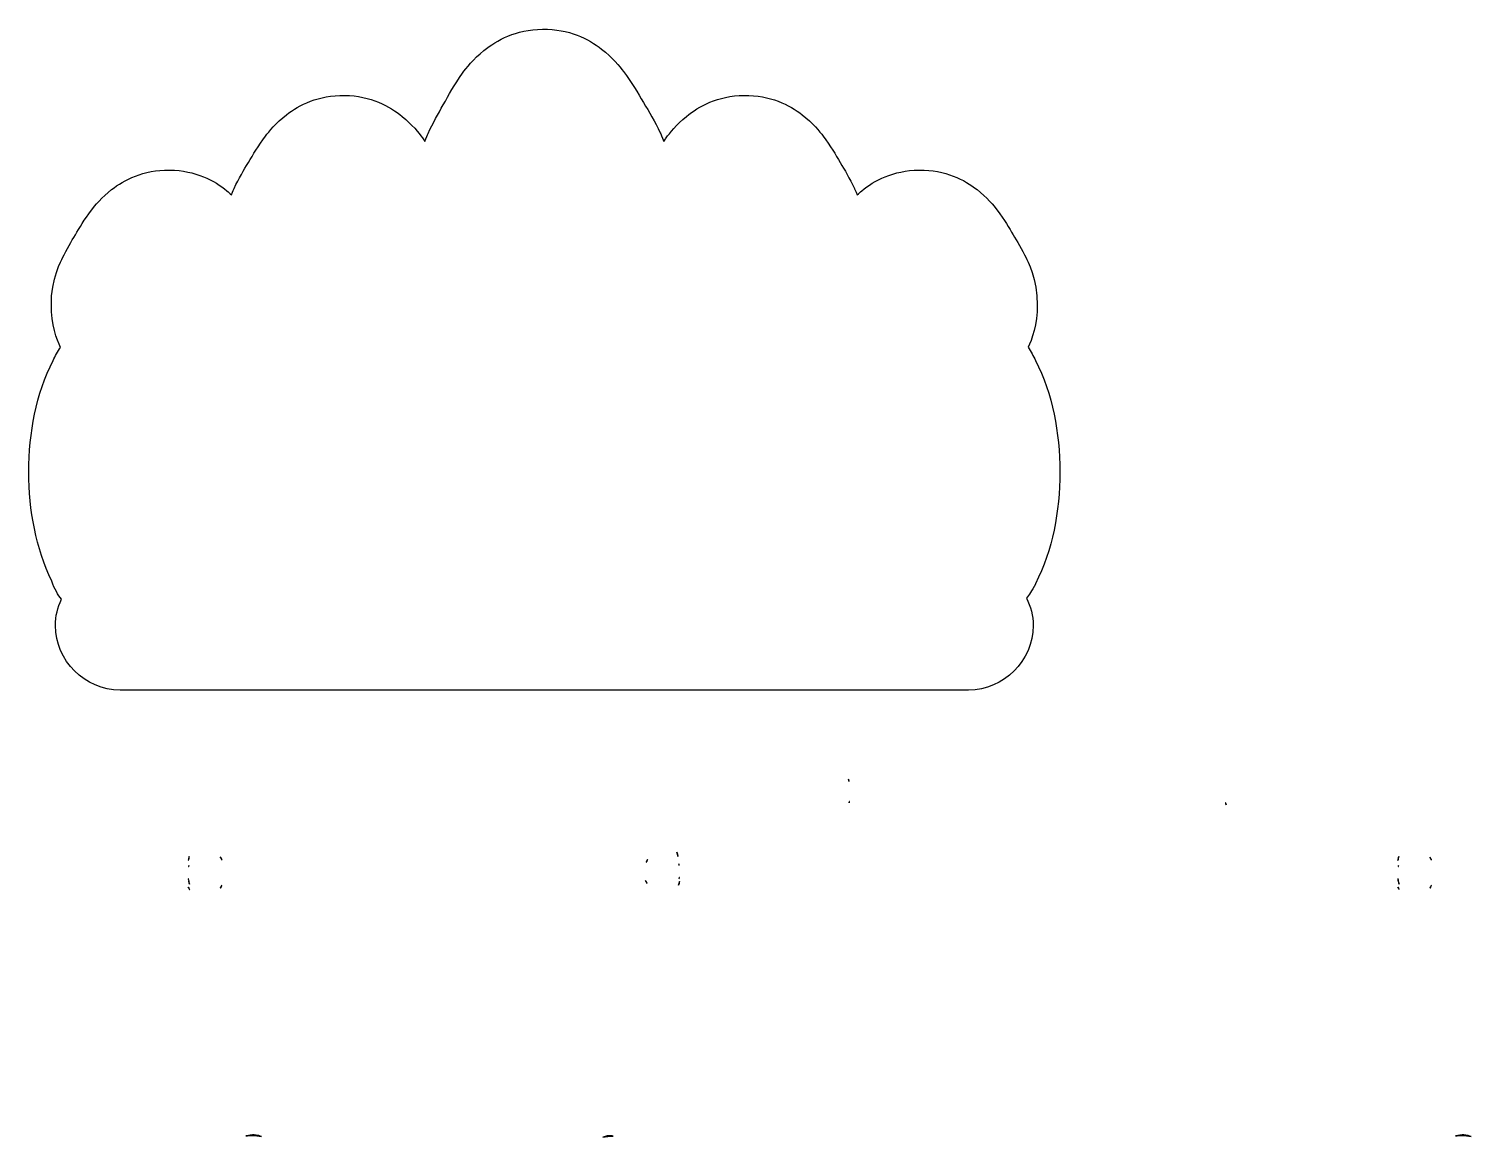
# Model space of a CAD drawing. Header units: centimetres. Extents: x -4.1 to 9, y -3.3 to 9.7.
# Drawn here: x 1.88 to 8.97, y -3.29 to 2.16 of the extents above; entities that cross this region are included whole.
import ezdxf

# ---------------------------------------------------------------- set-up
doc = ezdxf.new("R2010")
doc.units = ezdxf.units.CM
doc.header["$MEASUREMENT"] = 0
doc.layers.add('Layer 1', color=7, linetype='Continuous')

msp = doc.modelspace()

# ---------------------------------------------------------------- linework, layer by layer
at = {"layer": 'Layer 1', "color": 254}
for points, knots in [([(4.40764, 2.16145), (4.27631, 2.15984), (4.18267, 2.10744), (4.11962, 2.05676), (4.11962, 2.05676), (4.06804, 2.0153), (4.03153, 1.96804), (4.01438, 1.94432), (4.01438, 1.94432), (3.97369, 1.88803), (3.94735, 1.83857), (3.91966, 1.78923), (3.91966, 1.78923), (3.89443, 1.74426), (3.86959, 1.7012), (3.84544, 1.64799), (3.84544, 1.64799), (3.84289, 1.64238), (3.83672, 1.62752), (3.82938, 1.60866), (3.82938, 1.60866), (3.82509, 1.61495), (3.82192, 1.62041), (3.81719, 1.62694), (3.81719, 1.62694), (3.8007, 1.64972), (3.76563, 1.69406), (3.71749, 1.73273), (3.71749, 1.73273), (3.65656, 1.78168), (3.56469, 1.83415), (3.43445, 1.83575), (3.43445, 1.83575), (3.30501, 1.83734), (3.21197, 1.78874), (3.14864, 1.74048), (3.14864, 1.74048), (3.0977, 1.70166), (3.06128, 1.65563), (3.04617, 1.63579), (3.04617, 1.63579), (3.00919, 1.58723), (2.98474, 1.54488), (2.96142, 1.50563), (2.96142, 1.50563), (2.93924, 1.46828), (2.91536, 1.42925), (2.89163, 1.37823), (2.89163, 1.37823), (2.89102, 1.37693), (2.88529, 1.36478), (2.87778, 1.34721), (2.87778, 1.34721), (2.87069, 1.35373), (2.86401, 1.36029), (2.85618, 1.3666), (2.85618, 1.3666), (2.79405, 1.41661), (2.70281, 1.46693), (2.5737, 1.46852), (2.5737, 1.46852), (2.44337, 1.47012), (2.35106, 1.42037), (2.289, 1.3727), (2.289, 1.3727), (2.24078, 1.33565), (2.20494, 1.29198), (2.1893, 1.27134), (2.1893, 1.27134), (2.15384, 1.22454), (2.13095, 1.18423), (2.11065, 1.15004), (2.11065, 1.15004), (2.09123, 1.11734), (2.06904, 1.08183), (2.0464, 1.03372), (2.0464, 1.03372), (2.04651, 1.03391), (1.98869, 0.9278), (1.99267, 0.80496), (1.99267, 0.80496), (1.98993, 0.71337), (2.02084, 0.63191), (2.03698, 0.5967), (2.03698, 0.5967), (2.02388, 0.57527), (2.01172, 0.55398), (2.00098, 0.53245), (2.00098, 0.53245), (1.91792, 0.36599), (1.88189, 0.17855), (1.88189, -0.01646), (1.88189, -0.01646), (1.88189, -0.20647), (1.9163, -0.38994), (1.99488, -0.55318), (1.99488, -0.55318), (2.00845, -0.59236), (2.02482, -0.62042), (2.04196, -0.64236), (2.04196, -0.64236), (2.02352, -0.68221), (2.0126, -0.72555), (2.0126, -0.77142), (2.0126, -0.77142), (2.0126, -0.94344), (2.15851, -1.08935), (2.33053, -1.08935), (2.33053, -1.08935), (2.33053, -1.08935), (6.50299, -1.08935), (6.50299, -1.08935), (6.50299, -1.08935), (6.67501, -1.08935), (6.82092, -0.94344), (6.82092, -0.77142), (6.82092, -0.77142), (6.82092, -0.72306), (6.80806, -0.67781), (6.78769, -0.63627), (6.78769, -0.63627), (6.79997, -0.62186), (6.81381, -0.60228), (6.83145, -0.56759), (6.83145, -0.56759), (6.8318, -0.56706), (6.83221, -0.56643), (6.83256, -0.56589), (6.83256, -0.56589), (6.91562, -0.39943), (6.95165, -0.21143), (6.95165, -0.01643), (6.95165, -0.01643), (6.95165, 0.1785), (6.91556, 0.36606), (6.83256, 0.53248), (6.83256, 0.53248), (6.82188, 0.55387), (6.80905, 0.57534), (6.796, 0.59673), (6.796, 0.59673), (6.81202, 0.63175), (6.84309, 0.71306), (6.84031, 0.80499), (6.84031, 0.80499), (6.84428, 0.92732), (6.78746, 1.03305), (6.78714, 1.03375), (6.78714, 1.03375), (6.76417, 1.08257), (6.74138, 1.118), (6.72234, 1.15007), (6.72234, 1.15007), (6.70239, 1.18367), (6.68008, 1.22407), (6.64424, 1.27137), (6.64424, 1.27137), (6.6286, 1.29201), (6.59277, 1.33568), (6.54454, 1.37273), (6.54454, 1.37273), (6.48248, 1.42041), (6.39017, 1.47015), (6.25984, 1.46855), (6.25984, 1.46855), (6.13072, 1.46696), (6.03949, 1.41665), (5.97736, 1.36663), (5.97736, 1.36663), (5.96947, 1.36028), (5.9629, 1.35381), (5.95576, 1.34724), (5.95576, 1.34724), (5.94815, 1.36497), (5.94185, 1.3772), (5.94136, 1.37826), (5.94136, 1.37826), (5.91763, 1.42927), (5.89375, 1.4683), (5.87157, 1.50566), (5.87157, 1.50566), (5.84857, 1.54438), (5.82471, 1.5868), (5.78738, 1.63582), (5.78738, 1.63582), (5.77228, 1.65565), (5.73585, 1.70169), (5.68491, 1.74051), (5.68491, 1.74051), (5.62159, 1.78876), (5.52855, 1.83737), (5.3991, 1.83578), (5.3991, 1.83578), (5.26887, 1.83418), (5.17687, 1.78206), (5.11551, 1.73276), (5.11551, 1.73276), (5.06693, 1.69373), (5.03214, 1.64877), (5.01636, 1.62697), (5.01636, 1.62697), (5.01198, 1.62093), (5.00874, 1.61564), (5.00473, 1.6098), (5.00473, 1.6098), (4.99601, 1.63085), (4.9886, 1.6473), (4.98645, 1.6519), (4.98645, 1.6519), (4.95993, 1.70851), (4.93253, 1.75366), (4.90447, 1.8009), (4.90447, 1.8009), (4.87542, 1.84981), (4.84756, 1.89888), (4.80588, 1.95377), (4.80588, 1.95377), (4.7887, 1.9764), (4.75128, 2.023), (4.69842, 2.06344), (4.69842, 2.06344), (4.63286, 2.1136), (4.53891, 2.16309), (4.40763, 2.16148), (4.40763, 2.16148), (4.40763, 2.16148), (4.40764, 2.16145), (4.40764, 2.16145)], [0, 0, 0, 0, 0.0172414, 0.0172414, 0.0172414, 0.0172414, 0.0344828, 0.0344828, 0.0344828, 0.0344828, 0.0517241, 0.0517241, 0.0517241, 0.0517241, 0.0689655, 0.0689655, 0.0689655, 0.0689655, 0.0862069, 0.0862069, 0.0862069, 0.0862069, 0.1034483, 0.1034483, 0.1034483, 0.1034483, 0.1206897, 0.1206897, 0.1206897, 0.1206897, 0.137931, 0.137931, 0.137931, 0.137931, 0.1551724, 0.1551724, 0.1551724, 0.1551724, 0.1724138, 0.1724138, 0.1724138, 0.1724138, 0.1896552, 0.1896552, 0.1896552, 0.1896552, 0.2068966, 0.2068966, 0.2068966, 0.2068966, 0.2241379, 0.2241379, 0.2241379, 0.2241379, 0.2413793, 0.2413793, 0.2413793, 0.2413793, 0.2586207, 0.2586207, 0.2586207, 0.2586207, 0.2758621, 0.2758621, 0.2758621, 0.2758621, 0.2931034, 0.2931034, 0.2931034, 0.2931034, 0.3103448, 0.3103448, 0.3103448, 0.3103448, 0.3275862, 0.3275862, 0.3275862, 0.3275862, 0.3448276, 0.3448276, 0.3448276, 0.3448276, 0.362069, 0.362069, 0.362069, 0.362069, 0.3793103, 0.3793103, 0.3793103, 0.3793103, 0.3965517, 0.3965517, 0.3965517, 0.3965517, 0.4137931, 0.4137931, 0.4137931, 0.4137931, 0.4310345, 0.4310345, 0.4310345, 0.4310345, 0.4482759, 0.4482759, 0.4482759, 0.4482759, 0.4655172, 0.4655172, 0.4655172, 0.4655172, 0.4827586, 0.4827586, 0.4827586, 0.4827586, 0.5, 0.5, 0.5, 0.5, 0.5172414, 0.5172414, 0.5172414, 0.5172414, 0.5344828, 0.5344828, 0.5344828, 0.5344828, 0.5517241, 0.5517241, 0.5517241, 0.5517241, 0.5689655, 0.5689655, 0.5689655, 0.5689655, 0.5862069, 0.5862069, 0.5862069, 0.5862069, 0.6034483, 0.6034483, 0.6034483, 0.6034483, 0.6206897, 0.6206897, 0.6206897, 0.6206897, 0.637931, 0.637931, 0.637931, 0.637931, 0.6551724, 0.6551724, 0.6551724, 0.6551724, 0.6724138, 0.6724138, 0.6724138, 0.6724138, 0.6896552, 0.6896552, 0.6896552, 0.6896552, 0.7068966, 0.7068966, 0.7068966, 0.7068966, 0.7241379, 0.7241379, 0.7241379, 0.7241379, 0.7413793, 0.7413793, 0.7413793, 0.7413793, 0.7586207, 0.7586207, 0.7586207, 0.7586207, 0.7758621, 0.7758621, 0.7758621, 0.7758621, 0.7931034, 0.7931034, 0.7931034, 0.7931034, 0.8103448, 0.8103448, 0.8103448, 0.8103448, 0.8275862, 0.8275862, 0.8275862, 0.8275862, 0.8448276, 0.8448276, 0.8448276, 0.8448276, 0.862069, 0.862069, 0.862069, 0.862069, 0.8793103, 0.8793103, 0.8793103, 0.8793103, 0.8965517, 0.8965517, 0.8965517, 0.8965517, 0.9137931, 0.9137931, 0.9137931, 0.9137931, 0.9310345, 0.9310345, 0.9310345, 0.9310345, 0.9482759, 0.9482759, 0.9482759, 0.9482759, 0.9655172, 0.9655172, 0.9655172, 0.9655172, 1, 1, 1, 1]), ([(5.91201, -1.52636), (5.91294, -1.52962), (5.91457, -1.53325), (5.91533, -1.53633), (5.91533, -1.53633), (5.91504, -1.53644), (5.91451, -1.53622), (5.91422, -1.53633), (5.91422, -1.53633), (5.91356, -1.53302), (5.91278, -1.52965), (5.91199, -1.52637), (5.91199, -1.52637), (5.91199, -1.52637), (5.91201, -1.52636), (5.91201, -1.52636)], [0, 0, 0, 0, 0.2, 0.2, 0.2, 0.2, 0.4, 0.4, 0.4, 0.4, 0.6, 0.6, 0.6, 0.6, 1, 1, 1, 1]), ([(5.91644, -1.63659), (5.91665, -1.63667), (5.91679, -1.63651), (5.917, -1.63659), (5.917, -1.63659), (5.91645, -1.63882), (5.91598, -1.64146), (5.91534, -1.64379), (5.91534, -1.64379), (5.91569, -1.64142), (5.9161, -1.63898), (5.91643, -1.63659), (5.91643, -1.63659), (5.91643, -1.63659), (5.91644, -1.63659), (5.91644, -1.63659)], [0, 0, 0, 0, 0.2, 0.2, 0.2, 0.2, 0.4, 0.4, 0.4, 0.4, 0.6, 0.6, 0.6, 0.6, 1, 1, 1, 1]), ([(7.76699, -1.64379), (7.7672, -1.64371), (7.76732, -1.64387), (7.76754, -1.64379), (7.76754, -1.64379), (7.7682, -1.64689), (7.76896, -1.6501), (7.76975, -1.65319), (7.76975, -1.65319), (7.76891, -1.65022), (7.76768, -1.64659), (7.76698, -1.64377), (7.76698, -1.64377), (7.76698, -1.64377), (7.76699, -1.64379), (7.76699, -1.64379)], [0, 0, 0, 0, 0.2, 0.2, 0.2, 0.2, 0.4, 0.4, 0.4, 0.4, 0.6, 0.6, 0.6, 0.6, 1, 1, 1, 1]), ([(2.67059, -1.90744), (2.66928, -1.91292), (2.66814, -1.91849), (2.66727, -1.92406), (2.66727, -1.92406), (2.66698, -1.92459), (2.66593, -1.92623), (2.66561, -1.92683), (2.66561, -1.92683), (2.66677, -1.92075), (2.66872, -1.91431), (2.67059, -1.90744)], [0, 0, 0, 0, 0.25, 0.25, 0.25, 0.25, 0.5, 0.5, 0.5, 0.5, 1, 1, 1, 1]), ([(2.82347, -1.91132), (2.82396, -1.91145), (2.82627, -1.91365), (2.82846, -1.91797), (2.82846, -1.91797), (2.82851, -1.91818), (2.82841, -1.91834), (2.82846, -1.91852), (2.82846, -1.91852), (2.82952, -1.92076), (2.83087, -1.92253), (2.83178, -1.92627), (2.83178, -1.92627), (2.83128, -1.92529), (2.82942, -1.92265), (2.82901, -1.92184), (2.82901, -1.92184), (2.82883, -1.92074), (2.82864, -1.9196), (2.82845, -1.91851), (2.82845, -1.91851), (2.82858, -1.91945), (2.82826, -1.92023), (2.82845, -1.92128), (2.82845, -1.92128), (2.8276, -1.91958), (2.82385, -1.91272), (2.82346, -1.91186), (2.82346, -1.91186), (2.82325, -1.91136), (2.8233, -1.91126), (2.82346, -1.91131), (2.82346, -1.91131), (2.82346, -1.91131), (2.82347, -1.91132), (2.82347, -1.91132)], [0, 0, 0, 0, 0.1, 0.1, 0.1, 0.1, 0.2, 0.2, 0.2, 0.2, 0.3, 0.3, 0.3, 0.3, 0.4, 0.4, 0.4, 0.4, 0.5, 0.5, 0.5, 0.5, 0.6, 0.6, 0.6, 0.6, 0.7, 0.7, 0.7, 0.7, 0.8, 0.8, 0.8, 0.8, 1, 1, 1, 1]), ([(5.06898, -1.88584), (5.0711, -1.89335), (5.07268, -1.90085), (5.07397, -1.90744), (5.07397, -1.90744), (5.07367, -1.90688), (5.07314, -1.90573), (5.07286, -1.90522), (5.07286, -1.90522), (5.07284, -1.90517), (5.07288, -1.9047), (5.07286, -1.90467), (5.07286, -1.90467), (5.07185, -1.89835), (5.07052, -1.89202), (5.06897, -1.88583), (5.06897, -1.88583), (5.06897, -1.88583), (5.06898, -1.88584), (5.06898, -1.88584)], [0, 0, 0, 0, 0.1666667, 0.1666667, 0.1666667, 0.1666667, 0.3333333, 0.3333333, 0.3333333, 0.3333333, 0.5, 0.5, 0.5, 0.5, 0.6666667, 0.6666667, 0.6666667, 0.6666667, 1, 1, 1, 1]), ([(8.61887, -1.90744), (8.61756, -1.91292), (8.61642, -1.91849), (8.61555, -1.92406), (8.61555, -1.92406), (8.61526, -1.92459), (8.61421, -1.92623), (8.61389, -1.92683), (8.61389, -1.92683), (8.61506, -1.92075), (8.617, -1.91431), (8.61888, -1.90744), (8.61888, -1.90744), (8.61888, -1.90744), (8.61887, -1.90744), (8.61887, -1.90744)], [0, 0, 0, 0, 0.2, 0.2, 0.2, 0.2, 0.4, 0.4, 0.4, 0.4, 0.6, 0.6, 0.6, 0.6, 1, 1, 1, 1]), ([(8.77175, -1.91132), (8.77224, -1.91145), (8.77455, -1.91365), (8.77674, -1.91797), (8.77674, -1.91797), (8.77679, -1.91818), (8.77669, -1.91834), (8.77674, -1.91852), (8.77674, -1.91852), (8.7778, -1.92076), (8.77915, -1.92253), (8.78006, -1.92627), (8.78006, -1.92627), (8.77956, -1.92529), (8.7777, -1.92265), (8.77729, -1.92184), (8.77729, -1.92184), (8.77711, -1.92075), (8.77692, -1.91961), (8.77673, -1.91852), (8.77673, -1.91852), (8.77686, -1.91946), (8.77654, -1.92024), (8.77673, -1.92129), (8.77673, -1.92129), (8.77588, -1.91959), (8.77213, -1.91273), (8.77174, -1.91187), (8.77174, -1.91187), (8.77153, -1.91137), (8.77158, -1.91127), (8.77174, -1.91132), (8.77174, -1.91132), (8.77174, -1.91132), (8.77175, -1.91132), (8.77175, -1.91132)], [0, 0, 0, 0, 0.1, 0.1, 0.1, 0.1, 0.2, 0.2, 0.2, 0.2, 0.3, 0.3, 0.3, 0.3, 0.4, 0.4, 0.4, 0.4, 0.5, 0.5, 0.5, 0.5, 0.6, 0.6, 0.6, 0.6, 0.7, 0.7, 0.7, 0.7, 0.8, 0.8, 0.8, 0.8, 1, 1, 1, 1]), ([(2.66893, -1.9523), (2.66873, -1.95391), (2.66854, -1.95565), (2.66838, -1.95728), (2.66838, -1.95728), (2.66803, -1.95712), (2.66759, -1.95689), (2.66727, -1.95673), (2.66727, -1.95673), (2.66775, -1.95475), (2.66838, -1.954), (2.66893, -1.9523)], [0, 0, 0, 0, 0.25, 0.25, 0.25, 0.25, 0.5, 0.5, 0.5, 0.5, 1, 1, 1, 1]), ([(4.92497, -1.92239), (4.92518, -1.92211), (4.92536, -1.92252), (4.92552, -1.92239), (4.92552, -1.92239), (4.92513, -1.92324), (4.92139, -1.93011), (4.92054, -1.93181), (4.92054, -1.93181), (4.92073, -1.93074), (4.92033, -1.93014), (4.92054, -1.92904), (4.92054, -1.92904), (4.92033, -1.93012), (4.92014, -1.93126), (4.91998, -1.93234), (4.91998, -1.93234), (4.91957, -1.93315), (4.91827, -1.93579), (4.91777, -1.93677), (4.91777, -1.93677), (4.91873, -1.93287), (4.91944, -1.93129), (4.92054, -1.92902), (4.92054, -1.92902), (4.92062, -1.92886), (4.92102, -1.92862), (4.92109, -1.92847), (4.92109, -1.92847), (4.92255, -1.92559), (4.92406, -1.92347), (4.92497, -1.92238), (4.92497, -1.92238), (4.92497, -1.92238), (4.92497, -1.92239), (4.92497, -1.92239)], [0, 0, 0, 0, 0.1, 0.1, 0.1, 0.1, 0.2, 0.2, 0.2, 0.2, 0.3, 0.3, 0.3, 0.3, 0.4, 0.4, 0.4, 0.4, 0.5, 0.5, 0.5, 0.5, 0.6, 0.6, 0.6, 0.6, 0.7, 0.7, 0.7, 0.7, 0.8, 0.8, 0.8, 0.8, 1, 1, 1, 1]), ([(5.07784, -1.94289), (5.07845, -1.94464), (5.07896, -1.9458), (5.0795, -1.94787), (5.0795, -1.94787), (5.07961, -1.94849), (5.07996, -1.94892), (5.08005, -1.94953), (5.08005, -1.94953), (5.07966, -1.94972), (5.07934, -1.94991), (5.07894, -1.95008), (5.07894, -1.95008), (5.07861, -1.94767), (5.0782, -1.94523), (5.07782, -1.94286), (5.07782, -1.94286), (5.07782, -1.94286), (5.07784, -1.94289), (5.07784, -1.94289)], [0, 0, 0, 0, 0.1666667, 0.1666667, 0.1666667, 0.1666667, 0.3333333, 0.3333333, 0.3333333, 0.3333333, 0.5, 0.5, 0.5, 0.5, 0.6666667, 0.6666667, 0.6666667, 0.6666667, 1, 1, 1, 1]), ([(8.6172, -1.9523), (8.61701, -1.95391), (8.61682, -1.95565), (8.61666, -1.95728), (8.61666, -1.95728), (8.61631, -1.95712), (8.61587, -1.95689), (8.61555, -1.95673), (8.61555, -1.95673), (8.61603, -1.95475), (8.61666, -1.954), (8.61721, -1.9523), (8.61721, -1.9523), (8.61721, -1.9523), (8.6172, -1.9523), (8.6172, -1.9523)], [0, 0, 0, 0, 0.2, 0.2, 0.2, 0.2, 0.4, 0.4, 0.4, 0.4, 0.6, 0.6, 0.6, 0.6, 1, 1, 1, 1]), ([(2.66727, -2.01711), (2.66742, -2.01892), (2.66763, -2.02083), (2.66783, -2.02264), (2.66783, -2.02264), (2.66722, -2.0208), (2.6667, -2.02039), (2.66617, -2.01821), (2.66617, -2.01821), (2.66615, -2.01813), (2.66619, -2.01774), (2.66617, -2.01766), (2.66617, -2.01766), (2.66656, -2.01747), (2.66688, -2.01728), (2.66728, -2.01711), (2.66728, -2.01711), (2.66728, -2.01711), (2.66727, -2.01711), (2.66727, -2.01711)], [0, 0, 0, 0, 0.1666667, 0.1666667, 0.1666667, 0.1666667, 0.3333333, 0.3333333, 0.3333333, 0.3333333, 0.5, 0.5, 0.5, 0.5, 0.6666667, 0.6666667, 0.6666667, 0.6666667, 1, 1, 1, 1]), ([(2.66672, -2.02375), (2.66696, -2.0242), (2.6676, -2.025), (2.66783, -2.02541), (2.66783, -2.02541), (2.66903, -2.03171), (2.67052, -2.03804), (2.67226, -2.04423), (2.67226, -2.04423), (2.67026, -2.03702), (2.66794, -2.03009), (2.66672, -2.02374), (2.66672, -2.02374), (2.66672, -2.02374), (2.66672, -2.02375), (2.66672, -2.02375)], [0, 0, 0, 0, 0.2, 0.2, 0.2, 0.2, 0.4, 0.4, 0.4, 0.4, 0.6, 0.6, 0.6, 0.6, 1, 1, 1, 1]), ([(2.83122, -2.04867), (2.83037, -2.05206), (2.82887, -2.05369), (2.8279, -2.05587), (2.8279, -2.05587), (2.82785, -2.05616), (2.82795, -2.05614), (2.8279, -2.05642), (2.8279, -2.05642), (2.82579, -2.06091), (2.82369, -2.06305), (2.82291, -2.06362), (2.82291, -2.06362), (2.82332, -2.06272), (2.8275, -2.05497), (2.82845, -2.0531), (2.82845, -2.0531), (2.82844, -2.05301), (2.82844, -2.0529), (2.82844, -2.05282), (2.82844, -2.05282), (2.82844, -2.05274), (2.82844, -2.05263), (2.82844, -2.05255), (2.82844, -2.05255), (2.82883, -2.05179), (2.83074, -2.04957), (2.83121, -2.04867), (2.83121, -2.04867), (2.83121, -2.04867), (2.83122, -2.04867), (2.83122, -2.04867)], [0, 0, 0, 0, 0.1111111, 0.1111111, 0.1111111, 0.1111111, 0.2222222, 0.2222222, 0.2222222, 0.2222222, 0.3333333, 0.3333333, 0.3333333, 0.3333333, 0.4444444, 0.4444444, 0.4444444, 0.4444444, 0.5555556, 0.5555556, 0.5555556, 0.5555556, 0.6666667, 0.6666667, 0.6666667, 0.6666667, 0.7777778, 0.7777778, 0.7777778, 0.7777778, 1, 1, 1, 1]), ([(4.91445, -2.02596), (4.91491, -2.02684), (4.91629, -2.02909), (4.91666, -2.02984), (4.91666, -2.02984), (4.91682, -2.03072), (4.91703, -2.03169), (4.9172, -2.03259), (4.9172, -2.03259), (4.91712, -2.03196), (4.91733, -2.03116), (4.9172, -2.03037), (4.9172, -2.03037), (4.91815, -2.03224), (4.92233, -2.04), (4.92274, -2.04089), (4.92274, -2.04089), (4.92196, -2.04032), (4.91931, -2.03818), (4.9172, -2.03369), (4.9172, -2.03369), (4.91712, -2.03328), (4.91725, -2.0329), (4.9172, -2.03258), (4.9172, -2.03258), (4.91627, -2.03045), (4.91524, -2.02917), (4.91443, -2.02593), (4.91443, -2.02593), (4.91443, -2.02593), (4.91445, -2.02596), (4.91445, -2.02596)], [0, 0, 0, 0, 0.1111111, 0.1111111, 0.1111111, 0.1111111, 0.2222222, 0.2222222, 0.2222222, 0.2222222, 0.3333333, 0.3333333, 0.3333333, 0.3333333, 0.4444444, 0.4444444, 0.4444444, 0.4444444, 0.5555556, 0.5555556, 0.5555556, 0.5555556, 0.6666667, 0.6666667, 0.6666667, 0.6666667, 0.7777778, 0.7777778, 0.7777778, 0.7777778, 1, 1, 1, 1]), ([(5.08227, -2.02984), (5.08112, -2.0357), (5.07909, -2.04209), (5.07728, -2.04867), (5.07728, -2.04867), (5.07854, -2.04335), (5.07971, -2.03798), (5.0806, -2.0326), (5.0806, -2.0326), (5.08091, -2.03204), (5.08191, -2.03046), (5.08226, -2.02983), (5.08226, -2.02983), (5.08226, -2.02983), (5.08227, -2.02984), (5.08227, -2.02984)], [0, 0, 0, 0, 0.2, 0.2, 0.2, 0.2, 0.4, 0.4, 0.4, 0.4, 0.6, 0.6, 0.6, 0.6, 1, 1, 1, 1]), ([(5.08005, -2.00991), (5.08045, -2.01007), (5.08076, -2.01029), (5.08116, -2.01046), (5.08116, -2.01046), (5.08105, -2.01107), (5.08072, -2.01205), (5.08061, -2.01268), (5.08061, -2.01268), (5.08004, -2.01483), (5.07959, -2.01531), (5.07895, -2.01711), (5.07895, -2.01711), (5.07931, -2.01473), (5.07972, -2.01229), (5.08005, -2.0099), (5.08005, -2.0099), (5.08005, -2.0099), (5.08005, -2.00991), (5.08005, -2.00991)], [0, 0, 0, 0, 0.1666667, 0.1666667, 0.1666667, 0.1666667, 0.3333333, 0.3333333, 0.3333333, 0.3333333, 0.5, 0.5, 0.5, 0.5, 0.6666667, 0.6666667, 0.6666667, 0.6666667, 1, 1, 1, 1]), ([(8.61555, -2.0171), (8.61569, -2.01891), (8.61591, -2.02082), (8.6161, -2.02263), (8.6161, -2.02263), (8.61549, -2.02078), (8.61497, -2.02038), (8.61444, -2.0182), (8.61444, -2.0182), (8.61442, -2.01812), (8.61446, -2.01773), (8.61444, -2.01765), (8.61444, -2.01765), (8.61483, -2.01749), (8.61515, -2.01727), (8.61555, -2.0171)], [0, 0, 0, 0, 0.2, 0.2, 0.2, 0.2, 0.4, 0.4, 0.4, 0.4, 0.6, 0.6, 0.6, 0.6, 1, 1, 1, 1]), ([(8.61499, -2.02375), (8.61523, -2.0242), (8.61587, -2.025), (8.6161, -2.02541), (8.6161, -2.02541), (8.6173, -2.03168), (8.61879, -2.03804), (8.62053, -2.04423), (8.62053, -2.04423), (8.61853, -2.03702), (8.61621, -2.03009), (8.61499, -2.02374), (8.61499, -2.02374), (8.61499, -2.02374), (8.61499, -2.02375), (8.61499, -2.02375)], [0, 0, 0, 0, 0.2, 0.2, 0.2, 0.2, 0.4, 0.4, 0.4, 0.4, 0.6, 0.6, 0.6, 0.6, 1, 1, 1, 1]), ([(8.7795, -2.04867), (8.77866, -2.05205), (8.77715, -2.05369), (8.77618, -2.05587), (8.77618, -2.05587), (8.77613, -2.05616), (8.77623, -2.05614), (8.77618, -2.05642), (8.77618, -2.05642), (8.77407, -2.06091), (8.77197, -2.06305), (8.77119, -2.06362), (8.77119, -2.06362), (8.7716, -2.06272), (8.77578, -2.05497), (8.77673, -2.0531), (8.77673, -2.0531), (8.77671, -2.053), (8.77671, -2.05289), (8.77671, -2.05281), (8.77671, -2.05281), (8.77671, -2.05273), (8.77671, -2.05262), (8.77671, -2.05254), (8.77671, -2.05254), (8.7771, -2.05178), (8.77901, -2.04956), (8.77948, -2.04866), (8.77948, -2.04866), (8.77948, -2.04866), (8.7795, -2.04867), (8.7795, -2.04867)], [0, 0, 0, 0, 0.1111111, 0.1111111, 0.1111111, 0.1111111, 0.2222222, 0.2222222, 0.2222222, 0.2222222, 0.3333333, 0.3333333, 0.3333333, 0.3333333, 0.4444444, 0.4444444, 0.4444444, 0.4444444, 0.5555556, 0.5555556, 0.5555556, 0.5555556, 0.6666667, 0.6666667, 0.6666667, 0.6666667, 0.7777778, 0.7777778, 0.7777778, 0.7777778, 1, 1, 1, 1]), ([(2.66561, -2.05809), (2.66682, -2.06033), (2.67252, -2.06966), (2.67281, -2.07028), (2.67281, -2.07028), (2.6733, -2.07132), (2.66935, -2.06638), (2.66561, -2.05809)], [0, 0, 0, 0, 0.3333333, 0.3333333, 0.3333333, 0.3333333, 1, 1, 1, 1]), ([(8.61389, -2.05808), (8.6151, -2.06032), (8.6208, -2.06965), (8.62109, -2.07027), (8.62109, -2.07027), (8.62158, -2.07131), (8.61763, -2.06637), (8.61389, -2.05808)], [0, 0, 0, 0, 0.3333333, 0.3333333, 0.3333333, 0.3333333, 1, 1, 1, 1]), ([(2.98188, -3.27665), (2.9873, -3.27649), (2.99302, -3.27692), (2.9996, -3.27776), (2.9996, -3.27776), (3.00755, -3.27878), (3.0166, -3.28116), (3.02619, -3.28441), (3.02619, -3.28441), (3.01121, -3.28213), (2.99627, -3.27942), (2.98077, -3.27942), (2.98077, -3.27942), (2.98071, -3.27941), (2.98057, -3.27941), (2.98052, -3.27941), (2.98052, -3.27941), (2.97004, -3.27941), (2.95956, -3.28017), (2.94918, -3.28164), (2.94918, -3.28164), (2.95429, -3.2809), (2.96561, -3.27712), (2.98186, -3.27665), (2.98186, -3.27665), (2.98186, -3.27665), (2.98188, -3.27665), (2.98188, -3.27665)], [0, 0, 0, 0, 0.125, 0.125, 0.125, 0.125, 0.25, 0.25, 0.25, 0.25, 0.375, 0.375, 0.375, 0.375, 0.5, 0.5, 0.5, 0.5, 0.625, 0.625, 0.625, 0.625, 0.75, 0.75, 0.75, 0.75, 1, 1, 1, 1]), ([(4.74163, -3.28052), (4.7482, -3.28096), (4.75286, -3.28218), (4.75548, -3.28218), (4.75548, -3.28218), (4.73793, -3.28218), (4.72084, -3.28482), (4.70397, -3.28772), (4.70397, -3.28772), (4.71964, -3.28254), (4.733, -3.27994), (4.74163, -3.28052)], [0, 0, 0, 0, 0.25, 0.25, 0.25, 0.25, 0.5, 0.5, 0.5, 0.5, 1, 1, 1, 1]), ([(8.93016, -3.27664), (8.93558, -3.27648), (8.9413, -3.27691), (8.94788, -3.27775), (8.94788, -3.27775), (8.95584, -3.27877), (8.96488, -3.28115), (8.97447, -3.2844), (8.97447, -3.2844), (8.95949, -3.28212), (8.94455, -3.27941), (8.92905, -3.27941), (8.92905, -3.27941), (8.92899, -3.27941), (8.92885, -3.27941), (8.9288, -3.27941), (8.9288, -3.27941), (8.91832, -3.27941), (8.90784, -3.28017), (8.89746, -3.28164), (8.89746, -3.28164), (8.90257, -3.2809), (8.91389, -3.27712), (8.93014, -3.27665), (8.93014, -3.27665), (8.93014, -3.27665), (8.93016, -3.27664), (8.93016, -3.27664)], [0, 0, 0, 0, 0.125, 0.125, 0.125, 0.125, 0.25, 0.25, 0.25, 0.25, 0.375, 0.375, 0.375, 0.375, 0.5, 0.5, 0.5, 0.5, 0.625, 0.625, 0.625, 0.625, 0.75, 0.75, 0.75, 0.75, 1, 1, 1, 1])]:
    msp.add_open_spline(points, degree=3, knots=knots, dxfattribs=at)

doc.saveas('drawing.dxf')
